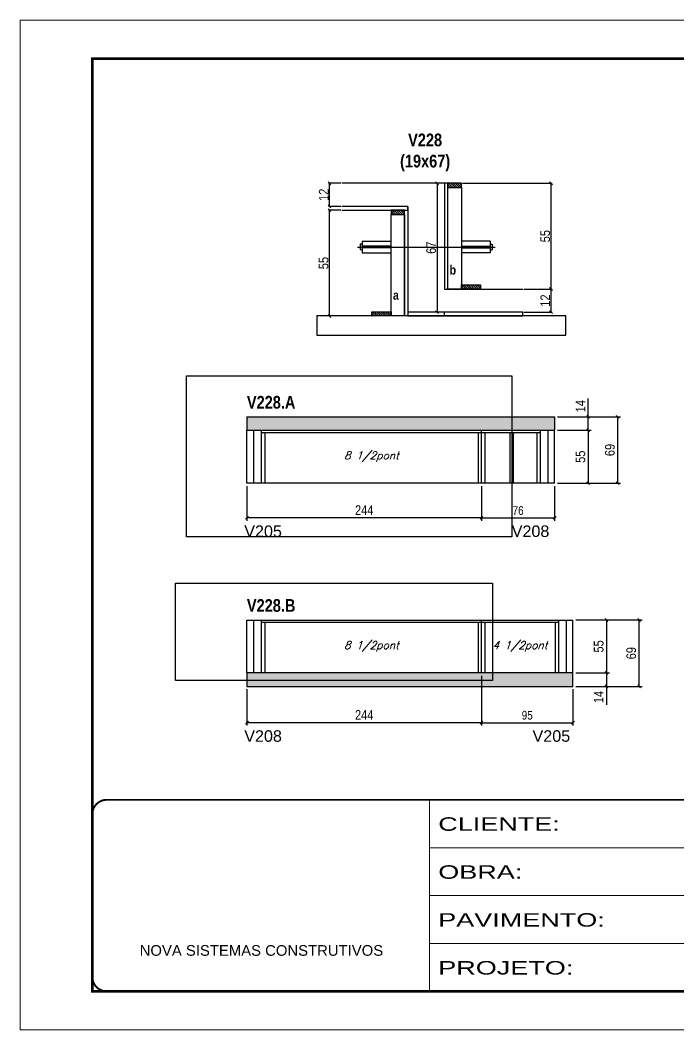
# Model space of a CAD drawing. Extents: x 2603 to 22413, y 1253 to 30260.
# Drawn here: x 5773 to 6458, y 18482 to 19532 of the extents above; entities that cross this region are included whole.
import ezdxf

# ---------------------------------------------------------------- set-up
doc = ezdxf.new("R2010")
doc.units = 0
for name, pattern in [('CONTINUO', [0]), ('DASHED', [0.75, 0.5, -0.25]), ('HIDDEN', [0.375, 0.25, -0.125])]:
    doc.linetypes.add(name, pattern=pattern)
for name, color, linetype in [('5', 5, 'Continuous'), ('barrote', 251, 'Continuous'), ('COTA', 241, 'Continuous'), ('detalhes', 4, 'Continuous'), ('NOMENCLATURA', 7, 'Continuous'), ('Painéis', 200, 'Continuous'), ('SARR_2.2x10', 60, 'Continuous'), ('SARR_2.2x7', 40, 'Continuous'), ('SARR_3.5x7', 81, 'Continuous'), ('TENSOR', 3, 'Continuous'), ('texto', 7, 'Continuous')]:
    doc.layers.add(name, color=color, linetype=linetype)
for name, color, linetype, lineweight in [('CONCRETO', 251, 'Continuous', 25), ('Folhas', 255, 'Continuous', 9), ('SARRAFO DE PRESSAO', 251, 'DASHED', 9)]:
    doc.layers.add(name, color=color, linetype=linetype, lineweight=lineweight)
doc.styles.add('ARIAL', font='arial.ttf')
doc.styles.add('COTA TECNICA', font='techl___.ttf', dxfattribs={"height": 10})
doc.styles.add('COTA TECNICA 2X', font='techl___.ttf', dxfattribs={"height": 10})
doc.styles.add('COTA TECNICA-50', font='techl___.ttf', dxfattribs={"height": 9})
doc.styles.add('Romans', font='romans.shx')
doc.styles.get("Standard").update_dxf_attribs({"font": 'arial.ttf'})
doc.styles.add('TECNICA', font='techb___.ttf', dxfattribs={"height": 10})
doc.styles.add('Tecnologia', font='')
doc.styles.get('Tecnologia').set_extended_font_data('Forgotten Futurist')
doc.dimstyles.new('COTA PAINEL-50', dxfattribs={"dimtxt": 9, "dimasz": 3, "dimexe": 3, "dimexo": 3, "dimgap": 3, "dimtad": 1, "dimdec": 1, "dimzin": 12, "dimdsep": 46, "dimtxsty": 'COTA TECNICA-50', "dimblk1": 'OBLIQUE', "dimblk2": 'OBLIQUE', "dimsah": 1, "dimcen": 0.9, "dimclrd": 4, "dimclre": 4, "dimclrt": 240, "dimadec": 1, "dimazin": 3, "dimtfac": 1, "dimtdec": 1, "dimtmove": 0, "dimatfit": 3, "dimfxl": 1, "dimtolj": 1, "dimtzin": 12, "dimarcsym": 0})
doc.dimstyles.new('PAINEL', dxfattribs={"dimtxt": 10, "dimasz": 3, "dimexe": 3, "dimexo": 3, "dimgap": 3, "dimtad": 1, "dimdec": 1, "dimzin": 12, "dimdsep": 46, "dimtxsty": 'COTA TECNICA', "dimblk1": 'OBLIQUE', "dimblk2": 'OBLIQUE', "dimsah": 1, "dimcen": 0.9, "dimclrd": 4, "dimclre": 4, "dimclrt": 240, "dimadec": 1, "dimazin": 3, "dimtfac": 1, "dimtdec": 1, "dimtmove": 0, "dimatfit": 3, "dimfxl": 1, "dimtolj": 1, "dimtzin": 12, "dimarcsym": 0})
doc.dimstyles.new('SECAO', dxfattribs={"dimscale": 0.333333, "dimtxt": 5, "dimasz": 9, "dimexe": 3, "dimexo": 3, "dimgap": 3, "dimtad": 1, "dimdec": 1, "dimlfac": 0.5, "dimzin": 12, "dimdsep": 46, "dimtxsty": 'COTA TECNICA 2X', "dimblk1": 'OBLIQUE', "dimblk2": 'OBLIQUE', "dimsah": 1, "dimcen": 0.9, "dimclrd": 4, "dimclre": 4, "dimclrt": 240, "dimadec": 1, "dimazin": 3, "dimtfac": 1, "dimtdec": 1, "dimtmove": 0, "dimatfit": 3, "dimfxl": 1, "dimtolj": 1, "dimtzin": 12, "dimarcsym": 0})
pattern_1 = [(50, (-126326.4625, -5371.0305), (5.46554007, -0.47817257), [0.5715, -6.2865]), (355, (-126326.4625, -5371.0305), (-1.05730264, 5.73170536), [0.4572, -5.02921753]), (100.4514447, (-126326.007, -5371.0704), (4.40823741, 5.25353256), [0.48570026, -5.34270734]), (46.1842, (-126326.4625, -5369.5065), (8.13237123, -1.26126984), [0.85725, -9.42975]), (96.6355576, (-126325.785, -5369.612), (7.122124, 7.42278374), [0.7285507, -8.01406824]), (351.184151, (-126326.4625, -5369.5065), (7.122124, 7.42278374), [0.685799, -7.54379196]), (21, (-126325.7005, -5369.8875), (4.54843174, -3.06795595), [0.5715, -6.2865]), (326, (-126325.7005, -5369.8875), (1.85406085, 5.52563898), [0.4572, -5.0292]), (71.451445, (-126325.3214, -5370.143), (6.40249258, 2.45768307), [0.48570026, -5.34269813]), (37.5, (-126326.4625, -5371.0305), (0.092658098, 2.536651166), [0, -4.96824, 0, -5.1054, 0, -5.04825]), (7.5, (-126326.4625, -5371.0305), (2.004589875, 3.005417245), [0, -2.91084, 0, -4.85394, 0, -1.92405]), (327.5, (-126328.1617, -5371.0305), (4.067717855, -0.17186232), [0, -1.905, 0, -5.9436, 0, -7.8867]), (317.5, (-126328.9237, -5371.0305), (4.44387544, 0.76279473), [0, -2.4765, 0, -3.94716, 0, -5.6007])]

# ---------------------------------------------------------------- blocks, each defined once
blk = doc.blocks.new('9999999999')
at = {"color": 30, "linetype": 'CONTINUO'}
for p, q in [((98564.6, 34230.2), (98564.6, 34429.4)), ((98564.6, 34379.6), (99584, 34379.6)), ((98564.6, 34329.8), (99488, 34329.8)), ((98564.6, 34280), (99488, 34280))]:
    blk.add_line(p, q, dxfattribs=at)
at = {"color": 30, "linetype": 'CONTINUO', "const_width": 2}
blk.add_lwpolyline([(99584, 34230.2), (99584, 34414.4, 0.414214), (99569, 34429.4), (98229, 34429.4, 0.414214), (98214, 34414.4), (98214, 34245.2, 0.414214), (98229, 34230.2), (99584, 34230.2)], format="xyb", dxfattribs=at)
at = {"layer": 'Folhas'}
blk.add_lwpolyline([(98139, 34190.2), (99624, 34190.2), (99624, 35240.2), (98139, 35240.2)], close=True, dxfattribs=at)
at = {"layer": 'Folhas', "color": 30, "const_width": 3}
blk.add_lwpolyline([(98214, 34230.2), (99584, 34230.2), (99584, 35200.2), (98214, 35200.2)], close=True, dxfattribs=at)
at = {"color": 7, "linetype": 'Continuous', "ltscale": 5, "style": 'ARIAL'}
blk.add_text('NOVA SISTEMAS CONSTRUTIVOS', height=11.059, dxfattribs=at).set_placement((98263.2, 34267.2))
at = {"layer": 'Folhas', "color": 7, "style": 'Tecnologia', "width": 1.5}
for s, p in [('CLIENTE:', (98573.7, 34397.2)), ('OBRA:', (98573.7, 34347.3)), ('PAVIMENTO:', (98573.7, 34297.5)), ('PROJETO:', (98573.7, 34247.7))]:
    blk.add_text(s, height=14, dxfattribs=at).set_placement(p)
blk = doc.blocks.new('_Oblique')
at = {"color": 0, "linetype": 'ByBlock', "lineweight": -2}
blk.add_line((-0.5, -0.5), (0.5, 0.5), dxfattribs=at)
blk = doc.blocks.new('*D401')
at = {"layer": 'COTA', "color": 4, "lineweight": -2, "transparency": 16777216}
for p, q in [((6106.5, 19334.4), (6093.6, 19334.4)), ((6094.6, 19224.4), (6094.6, 19334.4)), ((6137.6, 19224.4), (6093.6, 19224.4))]:
    blk.add_line(p, q, dxfattribs=at)
at = {"layer": 'Defpoints', "color": 0, "transparency": 16777216}
for p in [(6094.6, 19334.4), (6107.5, 19334.4), (6138.6, 19224.4)]:
    blk.add_point(p, dxfattribs=at)
at = {"layer": 'COTA', "color": 4, "lineweight": -2, "transparency": 16777216, "xscale": 3, "yscale": 3, "zscale": 3}
for p, rotation in [((6094.6, 19334.4), 90), ((6094.6, 19224.4), 270)]:
    blk.add_blockref('_Oblique', p, dxfattribs=dict(at, rotation=rotation))
at = {"layer": 'COTA', "color": 240, "transparency": 16777216, "insert": (6088.5, 19279.4), "char_height": 10, "attachment_point": 5, "rotation": 90, "style": 'COTA TECNICA 2X'}
blk.add_mtext('\\A1;55', dxfattribs=at)
blk = doc.blocks.new('*D2263')
at = {"layer": 'COTA', "color": 4, "lineweight": -2, "transparency": 16777216}
for p, q in [((6106.5, 19362.4), (6093.6, 19362.4)), ((6094.6, 19338.4), (6094.6, 19362.4)), ((6106.5, 19338.4), (6093.6, 19338.4))]:
    blk.add_line(p, q, dxfattribs=at)
at = {"layer": 'Defpoints', "color": 0, "transparency": 16777216}
for p in [(6094.6, 19362.4), (6107.5, 19362.4), (6107.5, 19338.4)]:
    blk.add_point(p, dxfattribs=at)
at = {"layer": 'COTA', "color": 4, "lineweight": -2, "transparency": 16777216, "xscale": 3, "yscale": 3, "zscale": 3}
for p, rotation in [((6094.6, 19362.4), 90), ((6094.6, 19338.4), 270)]:
    blk.add_blockref('_Oblique', p, dxfattribs=dict(at, rotation=rotation))
at = {"layer": 'COTA', "color": 240, "transparency": 16777216, "insert": (6088.6, 19350.4), "char_height": 10, "attachment_point": 5, "rotation": 90, "style": 'COTA TECNICA 2X'}
blk.add_mtext('\\A1;12', dxfattribs=at)
blk = doc.blocks.new('*D2264')
at = {"layer": 'COTA', "color": 4, "lineweight": -2, "transparency": 16777216}
for p, q in [((6296.5, 19252.4), (6326, 19252.4)), ((6325, 19228.4), (6325, 19252.4)), ((6296.5, 19228.4), (6326, 19228.4))]:
    blk.add_line(p, q, dxfattribs=at)
at = {"layer": 'Defpoints', "color": 0, "transparency": 16777216}
for p in [(6295.5, 19252.4), (6325, 19252.4), (6295.5, 19228.4)]:
    blk.add_point(p, dxfattribs=at)
at = {"layer": 'COTA', "color": 4, "lineweight": -2, "transparency": 16777216, "xscale": 3, "yscale": 3, "zscale": 3}
for p, rotation in [((6325, 19252.4), 90), ((6325, 19228.4), 270)]:
    blk.add_blockref('_Oblique', p, dxfattribs=dict(at, rotation=rotation))
at = {"layer": 'COTA', "color": 240, "transparency": 16777216, "insert": (6318.9, 19240.4), "char_height": 10, "attachment_point": 5, "rotation": 90, "style": 'COTA TECNICA 2X'}
blk.add_mtext('\\A1;12', dxfattribs=at)
blk = doc.blocks.new('*D2265')
at = {"layer": 'COTA', "color": 4, "lineweight": -2, "transparency": 16777216}
for p, q in [((6232.8, 19362.4), (6326, 19362.4)), ((6325, 19252.4), (6325, 19362.4)), ((6296.5, 19252.4), (6326, 19252.4))]:
    blk.add_line(p, q, dxfattribs=at)
at = {"layer": 'Defpoints', "color": 0, "transparency": 16777216}
for p in [(6231.8, 19362.4), (6325, 19362.4), (6295.5, 19252.4)]:
    blk.add_point(p, dxfattribs=at)
at = {"layer": 'COTA', "color": 4, "lineweight": -2, "transparency": 16777216, "xscale": 3, "yscale": 3, "zscale": 3}
for p, rotation in [((6325, 19362.4), 90), ((6325, 19252.4), 270)]:
    blk.add_blockref('_Oblique', p, dxfattribs=dict(at, rotation=rotation))
at = {"layer": 'COTA', "color": 240, "transparency": 16777216, "insert": (6318.9, 19307.4), "char_height": 10, "attachment_point": 5, "rotation": 90, "style": 'COTA TECNICA 2X'}
blk.add_mtext('\\A1;55', dxfattribs=at)
blk = doc.blocks.new('*D2266')
at = {"layer": 'COTA', "color": 4, "lineweight": -2, "transparency": 16777216}
for p, q in [((6213.2, 19362.4), (6205.4, 19362.4)), ((6206.4, 19362.4), (6206.4, 19228.4)), ((6213.2, 19228.4), (6205.4, 19228.4))]:
    blk.add_line(p, q, dxfattribs=at)
at = {"layer": 'Defpoints', "color": 0, "transparency": 16777216}
for p in [(6214.2, 19362.4), (6206.4, 19228.4), (6214.2, 19228.4)]:
    blk.add_point(p, dxfattribs=at)
at = {"layer": 'COTA', "color": 4, "lineweight": -2, "transparency": 16777216, "xscale": 3, "yscale": 3, "zscale": 3}
for p, rotation in [((6206.4, 19362.4), 90), ((6206.4, 19228.4), 270)]:
    blk.add_blockref('_Oblique', p, dxfattribs=dict(at, rotation=rotation))
at = {"layer": 'COTA', "color": 240, "transparency": 16777216, "insert": (6200.3, 19295.4), "char_height": 10, "attachment_point": 5, "rotation": 90, "style": 'COTA TECNICA 2X'}
blk.add_mtext('\\A1;67', dxfattribs=at)
blk = doc.blocks.new('*D402')
at = {"layer": 'COTA', "color": 4, "linetype": 'ByBlock', "lineweight": -2, "transparency": 16777216}
for p, q in [((6252.7, 19047.5), (6252.7, 19011.4)), ((6328.7, 19047.5), (6328.7, 19011.4)), ((6252.7, 19014.4), (6328.7, 19014.4))]:
    blk.add_line(p, q, dxfattribs=at)
at = {"layer": 'Defpoints', "color": 0, "linetype": 'ByBlock', "transparency": 16777216}
for p in [(6252.7, 19050.5), (6328.7, 19050.5), (6328.7, 19014.4)]:
    blk.add_point(p, dxfattribs=at)
at = {"layer": 'COTA', "color": 4, "linetype": 'ByBlock', "lineweight": -2, "transparency": 16777216, "xscale": 3, "yscale": 3, "zscale": 3, "rotation": 180}
blk.add_blockref('_Oblique', (6252.7, 19014.4), dxfattribs=at)
at = {"layer": 'COTA', "color": 4, "linetype": 'ByBlock', "lineweight": -2, "transparency": 16777216, "xscale": 3, "yscale": 3, "zscale": 3}
blk.add_blockref('_Oblique', (6328.7, 19014.4), dxfattribs=at)
at = {"layer": 'COTA', "color": 240, "linetype": 'ByBlock', "transparency": 16777216, "insert": (6290.7, 19022), "char_height": 9, "attachment_point": 5, "style": 'COTA TECNICA-50'}
blk.add_mtext('\\A1;76', dxfattribs=at)
blk = doc.blocks.new('*D2268')
at = {"layer": 'COTA', "color": 4, "linetype": 'ByBlock', "lineweight": -2, "transparency": 16777216}
for p, q in [((6008.7, 19047.5), (6008.7, 19011.4)), ((6252.7, 19047.5), (6252.7, 19011.4)), ((6252.7, 19014.4), (6008.7, 19014.4))]:
    blk.add_line(p, q, dxfattribs=at)
at = {"layer": 'Defpoints', "color": 0, "linetype": 'ByBlock', "transparency": 16777216}
for p in [(6008.7, 19050.5), (6252.7, 19050.5), (6008.7, 19014.4)]:
    blk.add_point(p, dxfattribs=at)
at = {"layer": 'COTA', "color": 4, "linetype": 'ByBlock', "lineweight": -2, "transparency": 16777216, "xscale": 3, "yscale": 3, "zscale": 3, "rotation": 180}
blk.add_blockref('_Oblique', (6008.7, 19014.4), dxfattribs=at)
at = {"layer": 'COTA', "color": 4, "linetype": 'ByBlock', "lineweight": -2, "transparency": 16777216, "xscale": 3, "yscale": 3, "zscale": 3}
blk.add_blockref('_Oblique', (6252.7, 19014.4), dxfattribs=at)
at = {"layer": 'COTA', "color": 240, "linetype": 'ByBlock', "transparency": 16777216, "insert": (6130.7, 19022.5), "char_height": 10, "attachment_point": 5, "style": 'COTA TECNICA'}
blk.add_mtext('\\A1;244', dxfattribs=at)
blk = doc.blocks.new('*D2269')
at = {"layer": 'COTA', "color": 4, "linetype": 'ByBlock', "lineweight": -2, "transparency": 16777216}
for p, q in [((6331.7, 19105.5), (6366.6, 19105.5)), ((6363.6, 19105.5), (6363.6, 19050.5)), ((6331.7, 19050.5), (6366.6, 19050.5))]:
    blk.add_line(p, q, dxfattribs=at)
at = {"layer": 'Defpoints', "color": 0, "linetype": 'ByBlock', "transparency": 16777216}
for p in [(6328.7, 19105.5), (6328.7, 19050.5), (6363.6, 19050.5)]:
    blk.add_point(p, dxfattribs=at)
at = {"layer": 'COTA', "color": 4, "linetype": 'ByBlock', "lineweight": -2, "transparency": 16777216, "xscale": 3, "yscale": 3, "zscale": 3}
for p, rotation in [((6363.6, 19105.5), 90), ((6363.6, 19050.5), 270)]:
    blk.add_blockref('_Oblique', p, dxfattribs=dict(at, rotation=rotation))
at = {"layer": 'COTA', "color": 240, "linetype": 'ByBlock', "transparency": 16777216, "insert": (6355.5, 19078), "char_height": 10, "attachment_point": 5, "rotation": 90, "style": 'COTA TECNICA'}
blk.add_mtext('\\A1;55', dxfattribs=at)
blk = doc.blocks.new('*D2270')
at = {"layer": 'COTA', "color": 4, "linetype": 'ByBlock', "lineweight": -2, "transparency": 16777216}
for p, q in [((6363.6, 19119.5), (6363.6, 19138.6)), ((6331.7, 19119.5), (6366.6, 19119.5)), ((6363.6, 19105.5), (6363.6, 19119.5)), ((6331.7, 19105.5), (6366.6, 19105.5))]:
    blk.add_line(p, q, dxfattribs=at)
at = {"layer": 'Defpoints', "color": 0, "linetype": 'ByBlock', "transparency": 16777216}
for p in [(6328.7, 19119.5), (6363.6, 19119.5), (6328.7, 19105.5)]:
    blk.add_point(p, dxfattribs=at)
at = {"layer": 'COTA', "color": 4, "linetype": 'ByBlock', "lineweight": -2, "transparency": 16777216, "xscale": 3, "yscale": 3, "zscale": 3}
for p, rotation in [((6363.6, 19119.5), 90), ((6363.6, 19105.5), 270)]:
    blk.add_blockref('_Oblique', p, dxfattribs=dict(at, rotation=rotation))
at = {"layer": 'COTA', "color": 240, "linetype": 'ByBlock', "transparency": 16777216, "insert": (6355.5, 19130.6), "char_height": 10, "attachment_point": 5, "rotation": 90, "style": 'COTA TECNICA'}
blk.add_mtext('\\A1;14', dxfattribs=at)
blk = doc.blocks.new('*D2245')
at = {"layer": 'COTA', "color": 4, "linetype": 'ByBlock', "lineweight": -2, "transparency": 16777216}
for p, q in [((6331.7, 19119.5), (6397.3, 19119.5)), ((6394.3, 19050.5), (6394.3, 19119.5)), ((6331.7, 19050.5), (6397.3, 19050.5))]:
    blk.add_line(p, q, dxfattribs=at)
at = {"layer": 'Defpoints', "color": 0, "linetype": 'ByBlock', "transparency": 16777216}
for p in [(6328.7, 19119.5), (6394.3, 19119.5), (6328.7, 19050.5)]:
    blk.add_point(p, dxfattribs=at)
at = {"layer": 'COTA', "color": 4, "linetype": 'ByBlock', "lineweight": -2, "transparency": 16777216, "xscale": 3, "yscale": 3, "zscale": 3}
for p, rotation in [((6394.3, 19119.5), 90), ((6394.3, 19050.5), 270)]:
    blk.add_blockref('_Oblique', p, dxfattribs=dict(at, rotation=rotation))
at = {"layer": 'COTA', "color": 240, "linetype": 'ByBlock', "transparency": 16777216, "insert": (6386.2, 19085), "char_height": 10, "attachment_point": 5, "rotation": 90, "style": 'COTA TECNICA'}
blk.add_mtext('\\A1;69', dxfattribs=at)
blk = doc.blocks.new('*D399')
at = {"layer": 'COTA', "color": 4, "linetype": 'ByBlock', "lineweight": -2, "transparency": 16777216}
for p, q in [((6252.7, 18850.2), (6252.7, 18798.4)), ((6347.7, 18836.2), (6347.7, 18798.4)), ((6252.7, 18801.4), (6347.7, 18801.4))]:
    blk.add_line(p, q, dxfattribs=at)
at = {"layer": 'Defpoints', "color": 0, "linetype": 'ByBlock', "transparency": 16777216}
for p in [(6252.7, 18853.2), (6347.7, 18839.2), (6347.7, 18801.4)]:
    blk.add_point(p, dxfattribs=at)
at = {"layer": 'COTA', "color": 4, "linetype": 'ByBlock', "lineweight": -2, "transparency": 16777216, "xscale": 3, "yscale": 3, "zscale": 3, "rotation": 180}
blk.add_blockref('_Oblique', (6252.7, 18801.4), dxfattribs=at)
at = {"layer": 'COTA', "color": 4, "linetype": 'ByBlock', "lineweight": -2, "transparency": 16777216, "xscale": 3, "yscale": 3, "zscale": 3}
blk.add_blockref('_Oblique', (6347.7, 18801.4), dxfattribs=at)
at = {"layer": 'COTA', "color": 240, "linetype": 'ByBlock', "transparency": 16777216, "insert": (6300.2, 18809.1), "char_height": 9, "attachment_point": 5, "style": 'COTA TECNICA-50'}
blk.add_mtext('\\A1;95', dxfattribs=at)
blk = doc.blocks.new('*D2246')
at = {"layer": 'COTA', "color": 4, "linetype": 'ByBlock', "lineweight": -2, "transparency": 16777216}
for p, q in [((6252.7, 18850.2), (6252.7, 18798.4)), ((6008.7, 18836.2), (6008.7, 18798.4)), ((6252.7, 18801.4), (6008.7, 18801.4))]:
    blk.add_line(p, q, dxfattribs=at)
at = {"layer": 'Defpoints', "color": 0, "linetype": 'ByBlock', "transparency": 16777216}
for p in [(6252.7, 18853.2), (6008.7, 18839.2), (6008.7, 18801.4)]:
    blk.add_point(p, dxfattribs=at)
at = {"layer": 'COTA', "color": 4, "linetype": 'ByBlock', "lineweight": -2, "transparency": 16777216, "xscale": 3, "yscale": 3, "zscale": 3, "rotation": 180}
blk.add_blockref('_Oblique', (6008.7, 18801.4), dxfattribs=at)
at = {"layer": 'COTA', "color": 4, "linetype": 'ByBlock', "lineweight": -2, "transparency": 16777216, "xscale": 3, "yscale": 3, "zscale": 3}
blk.add_blockref('_Oblique', (6252.7, 18801.4), dxfattribs=at)
at = {"layer": 'COTA', "color": 240, "linetype": 'ByBlock', "transparency": 16777216, "insert": (6130.7, 18809.5), "char_height": 10, "attachment_point": 5, "style": 'COTA TECNICA'}
blk.add_mtext('\\A1;244', dxfattribs=at)
blk = doc.blocks.new('*D2247')
at = {"layer": 'COTA', "color": 4, "linetype": 'ByBlock', "lineweight": -2, "transparency": 16777216}
for p, q in [((6350.7, 18908.2), (6385.6, 18908.2)), ((6382.6, 18908.2), (6382.6, 18853.2)), ((6350.7, 18853.2), (6385.6, 18853.2))]:
    blk.add_line(p, q, dxfattribs=at)
at = {"layer": 'Defpoints', "color": 0, "linetype": 'ByBlock', "transparency": 16777216}
for p in [(6347.7, 18908.2), (6347.7, 18853.2), (6382.6, 18853.2)]:
    blk.add_point(p, dxfattribs=at)
at = {"layer": 'COTA', "color": 4, "linetype": 'ByBlock', "lineweight": -2, "transparency": 16777216, "xscale": 3, "yscale": 3, "zscale": 3}
for p, rotation in [((6382.6, 18908.2), 90), ((6382.6, 18853.2), 270)]:
    blk.add_blockref('_Oblique', p, dxfattribs=dict(at, rotation=rotation))
at = {"layer": 'COTA', "color": 240, "linetype": 'ByBlock', "transparency": 16777216, "insert": (6374.5, 18880.7), "char_height": 10, "attachment_point": 5, "rotation": 90, "style": 'COTA TECNICA'}
blk.add_mtext('\\A1;55', dxfattribs=at)
blk = doc.blocks.new('*D2248')
at = {"layer": 'COTA', "color": 4, "linetype": 'ByBlock', "lineweight": -2, "transparency": 16777216}
for p, q in [((6350.7, 18853.2), (6385.6, 18853.2)), ((6382.6, 18853.2), (6382.6, 18839.2)), ((6350.7, 18839.2), (6385.6, 18839.2)), ((6382.6, 18839.2), (6382.6, 18820.1))]:
    blk.add_line(p, q, dxfattribs=at)
at = {"layer": 'Defpoints', "color": 0, "linetype": 'ByBlock', "transparency": 16777216}
for p in [(6347.7, 18853.2), (6347.7, 18839.2), (6382.6, 18839.2)]:
    blk.add_point(p, dxfattribs=at)
at = {"layer": 'COTA', "color": 4, "linetype": 'ByBlock', "lineweight": -2, "transparency": 16777216, "xscale": 3, "yscale": 3, "zscale": 3}
for p, rotation in [((6382.6, 18853.2), 90), ((6382.6, 18839.2), 270)]:
    blk.add_blockref('_Oblique', p, dxfattribs=dict(at, rotation=rotation))
at = {"layer": 'COTA', "color": 240, "linetype": 'ByBlock', "transparency": 16777216, "insert": (6374.5, 18828.1), "char_height": 10, "attachment_point": 5, "rotation": 90, "style": 'COTA TECNICA'}
blk.add_mtext('\\A1;14', dxfattribs=at)
blk = doc.blocks.new('*D2249')
at = {"layer": 'COTA', "color": 4, "linetype": 'ByBlock', "lineweight": -2, "transparency": 16777216}
for p, q in [((6350.7, 18908.2), (6419.6, 18908.2)), ((6416.6, 18839.2), (6416.6, 18908.2)), ((6350.7, 18839.2), (6419.6, 18839.2))]:
    blk.add_line(p, q, dxfattribs=at)
at = {"layer": 'Defpoints', "color": 0, "linetype": 'ByBlock', "transparency": 16777216}
for p in [(6347.7, 18908.2), (6416.6, 18908.2), (6347.7, 18839.2)]:
    blk.add_point(p, dxfattribs=at)
at = {"layer": 'COTA', "color": 4, "linetype": 'ByBlock', "lineweight": -2, "transparency": 16777216, "xscale": 3, "yscale": 3, "zscale": 3}
for p, rotation in [((6416.6, 18908.2), 90), ((6416.6, 18839.2), 270)]:
    blk.add_blockref('_Oblique', p, dxfattribs=dict(at, rotation=rotation))
at = {"layer": 'COTA', "color": 240, "linetype": 'ByBlock', "transparency": 16777216, "insert": (6408.4, 18873.7), "char_height": 10, "attachment_point": 5, "rotation": 90, "style": 'COTA TECNICA'}
blk.add_mtext('\\A1;69', dxfattribs=at)

msp = doc.modelspace()

# ---------------------------------------------------------------- hatches: boundary and pattern name
at = {"layer": 'COTA', "linetype": 'ByBlock'}
h = msp.add_hatch(dxfattribs=at)
h.set_pattern_fill('AR-CONC', color=256, scale=0.03)
h.set_pattern_definition(pattern_1)
h.paths.add_polyline_path([(6328.69, 19105.51), (6328.69, 19119.51), (6008.69, 19119.51), (6008.69, 19105.51)])
h = msp.add_hatch(dxfattribs=at)
h.set_pattern_fill('AR-CONC', color=256, scale=0.03)
h.set_pattern_definition(pattern_1)
h.paths.add_polyline_path([(6347.69, 18839.19), (6347.69, 18853.19), (6008.69, 18853.19), (6008.69, 18839.19)])
at = {"layer": 'SARR_2.2x10'}
h = msp.add_hatch(dxfattribs=at)
h.set_pattern_fill('ANSI31', color=256, scale=0.5, angle=90)
h.set_pattern_definition([(135, (39425.2973, -104259.7916), (-1.122532015, -1.122532015), [])])
h.paths.add_polyline_path([(6231.76, 19256.78), (6231.76, 19252.38), (6251.76, 19252.38), (6251.76, 19256.78)])
h = msp.add_hatch(dxfattribs=at)
h.set_pattern_fill('ANSI31', color=256, scale=0.5, angle=90)
h.set_pattern_definition([(135, (39332.0973, -104287.7916), (-1.122532015, -1.122532015), [])])
h.paths.add_polyline_path([(6138.56, 19228.78), (6138.56, 19224.38), (6158.56, 19224.38), (6158.56, 19228.78)])
at = {"layer": 'SARR_2.2x7'}
h = msp.add_hatch(dxfattribs=at)
h.set_pattern_fill('ANSI31', color=256, scale=0.5, angle=90)
h.set_pattern_definition([(135, (39324.0973, -104154.1916), (-1.122532015, -1.122532015), [])])
h.paths.add_polyline_path([(6217.76, 19362.38), (6217.76, 19357.98), (6231.76, 19357.98), (6231.76, 19362.38)])
h = msp.add_hatch(dxfattribs=at)
h.set_pattern_fill('ANSI31', color=256, scale=0.5, angle=90)
h.set_pattern_definition([(135, (39264.8973, -104182.1916), (-1.122532015, -1.122532015), [])])
h.paths.add_polyline_path([(6158.56, 19334.38), (6158.56, 19329.98), (6172.56, 19329.98), (6172.56, 19334.38)])

# ---------------------------------------------------------------- linework, layer by layer
at = {"ltscale": 3}
for p, q in [((6126.56, 19299.1), (6126.56, 19293.1)), ((6128.56, 19299.1), (6126.56, 19299.1)), ((6128.56, 19302.1), (6128.56, 19290.1)), ((6128.56, 19302.1), (6158.56, 19302.1)), ((6261.76, 19302.1), (6231.76, 19302.1)), ((6261.76, 19302.1), (6261.76, 19290.1)), ((6261.76, 19299.1), (6263.76, 19299.1)), ((6263.76, 19299.1), (6263.76, 19293.1)), ((6128.56, 19293.1), (6126.56, 19293.1)), ((6158.56, 19297.1), (6128.56, 19297.1)), ((6158.56, 19295.1), (6128.56, 19295.1)), ((6128.56, 19290.1), (6158.56, 19290.1)), ((6231.76, 19297.1), (6261.76, 19297.1)), ((6231.76, 19295.1), (6261.76, 19295.1)), ((6261.76, 19290.1), (6231.76, 19290.1)), ((6261.76, 19293.1), (6263.76, 19293.1))]:
    msp.add_line(p, q, dxfattribs=at)
at = {"layer": 'barrote', "elevation": 0}
msp.add_lwpolyline([(6081.48, 19204.38), (6340.34, 19204.38), (6340.34, 19224.38), (6081.48, 19224.38)], close=True, dxfattribs=at)
at = {"layer": 'CONCRETO', "linetype": 'Continuous'}
for p, q in [((6214.16, 19362.38), (6107.46, 19362.38)), ((6214.16, 19362.38), (6214.16, 19252.38)), ((6176.16, 19338.38), (6176.16, 19228.38)), ((6214.16, 19252.38), (6295.48, 19252.38))]:
    msp.add_line(p, q, dxfattribs=at)
at = {"layer": 'COTA', "linetype": 'ByBlock'}
for p, q in [((6008.69, 19119.51), (6008.69, 19105.51)), ((6008.69, 19119.51), (6328.69, 19119.51)), ((6328.69, 19119.51), (6328.69, 19105.51)), ((6008.69, 18853.19), (6008.69, 18839.19)), ((6347.69, 18839.19), (6347.69, 18853.19)), ((6008.69, 18839.19), (6347.69, 18839.19))]:
    msp.add_line(p, q, dxfattribs=at)
at = {"layer": 'COTA'}
for points in [[(5945.89, 19162.07), (6284.06, 19162.07), (6284.06, 18994.53), (5945.89, 18994.53)], [(5934.63, 18946.41), (6264.01, 18946.41), (6264.01, 18845.27), (5934.63, 18845.27)]]:
    msp.add_lwpolyline(points, close=True, dxfattribs=at)
at = {"layer": 'Painéis', "linetype": 'Continuous'}
for p, q in [((6214.16, 19224.38), (6214.16, 19228.38)), ((6008.69, 19050.51), (6008.69, 19105.51)), ((6008.69, 19105.51), (6328.69, 19105.51)), ((6252.69, 19050.51), (6252.69, 19105.51)), ((6328.69, 19050.51), (6328.69, 19105.51)), ((6328.69, 19050.51), (6008.69, 19050.51)), ((6008.69, 18853.19), (6008.69, 18908.19)), ((6008.69, 18908.19), (6347.69, 18908.19)), ((6252.69, 18853.19), (6252.69, 18908.19)), ((6347.69, 18853.19), (6347.69, 18908.19)), ((6347.69, 18853.19), (6008.69, 18853.19))]:
    msp.add_line(p, q, dxfattribs=at)
for points in [[(6217.76, 19252.38), (6217.76, 19362.38), (6214.16, 19362.38), (6214.16, 19252.38)], [(6295.48, 19228.38), (6176.16, 19228.38), (6176.16, 19224.38), (6295.48, 19224.38)]]:
    msp.add_lwpolyline(points, close=True, dxfattribs=at)
msp.add_lwpolyline([(6107.46, 19334.38), (6176.16, 19334.38), (6176.16, 19338.38), (6107.46, 19338.38)], dxfattribs=at)
at = {"layer": 'Painéis', "linetype": 'Continuous', "elevation": 0}
msp.add_lwpolyline([(6172.56, 19224.38), (6172.56, 19334.38), (6176.16, 19334.38), (6176.16, 19224.38)], close=True, dxfattribs=at)
at = {"layer": 'SARR_2.2x10'}
msp.add_lwpolyline([(6231.76, 19256.78), (6251.76, 19256.78), (6251.76, 19252.38), (6231.76, 19252.38)], close=True, dxfattribs=at)
at = {"layer": 'SARR_2.2x10', "elevation": 0}
msp.add_lwpolyline([(6138.56, 19228.78), (6158.56, 19228.78), (6158.56, 19224.38), (6138.56, 19224.38)], close=True, dxfattribs=at)
at = {"layer": 'SARR_2.2x7', "linetype": 'Continuous'}
for p, q in [((6015.69, 19105.51), (6015.69, 19050.51)), ((6023.69, 19103.31), (6252.69, 19103.31)), ((6252.69, 19103.31), (6313.69, 19103.31)), ((6321.69, 19105.51), (6321.69, 19050.51)), ((6015.69, 18908.19), (6015.69, 18853.19)), ((6023.69, 18905.99), (6252.69, 18905.99)), ((6252.69, 18905.99), (6332.69, 18905.99)), ((6340.69, 18908.19), (6340.69, 18853.19))]:
    msp.add_line(p, q, dxfattribs=at)
at = {"layer": 'SARR_2.2x7', "elevation": 0}
msp.add_lwpolyline([(6231.76, 19362.38), (6217.76, 19362.38), (6217.76, 19357.98), (6231.76, 19357.98)], close=True, dxfattribs=at)
at = {"layer": 'SARR_2.2x7'}
msp.add_lwpolyline([(6172.56, 19334.38), (6158.56, 19334.38), (6158.56, 19329.98), (6172.56, 19329.98)], close=True, dxfattribs=at)
at = {"layer": 'SARR_3.5x7'}
for p, q in [((6023.69, 19105.51), (6023.69, 19050.51)), ((6027.19, 19103.31), (6027.19, 19050.51)), ((6249.19, 19103.31), (6249.19, 19050.51)), ((6256.19, 19103.31), (6256.19, 19050.51)), ((6282, 19103.31), (6282, 19050.51)), ((6285.5, 19103.31), (6285.5, 19050.51)), ((6310.19, 19103.31), (6310.19, 19050.51)), ((6313.69, 19105.51), (6313.69, 19050.51)), ((6023.69, 18908.19), (6023.69, 18853.19)), ((6027.19, 18905.99), (6027.19, 18853.19)), ((6249.19, 18905.99), (6249.19, 18853.19)), ((6256.19, 18905.99), (6256.19, 18853.19)), ((6329.19, 18905.99), (6329.19, 18853.19)), ((6332.69, 18908.19), (6332.69, 18853.19))]:
    msp.add_line(p, q, dxfattribs=at)
msp.add_lwpolyline([(6217.76, 19357.98), (6231.76, 19357.98), (6231.76, 19252.38), (6217.76, 19252.38)], close=True, dxfattribs=at)
at = {"layer": 'SARR_3.5x7', "elevation": 0}
msp.add_lwpolyline([(6158.56, 19329.98), (6172.56, 19329.98), (6172.56, 19224.38), (6158.56, 19224.38)], close=True, dxfattribs=at)
at = {"layer": 'TENSOR', "linetype": 'HIDDEN', "ltscale": 0.5}
msp.add_line((6123.56, 19296.1), (6266.76, 19296.1), dxfattribs=at)

# ---------------------------------------------------------------- block references
at = {"layer": 'SARRAFO DE PRESSAO', "color": 6, "linetype": 'ByBlock'}
msp.add_blockref('9999999999', (-92366.01, -15708.21), dxfattribs=at)

# ---------------------------------------------------------------- texts
at = {"layer": '5', "linetype": 'Continuous'}
for s, p in [('V205', (6005.95, 18994.53)), ('V208', (6284.06, 18994.53)), ('V208', (6005.95, 18781.54)), ('V205', (6305.7, 18781.54))]:
    msp.add_text(s, height=12, rotation=359.99996, dxfattribs=at).set_placement(p)
at = {"layer": 'detalhes', "style": 'TECNICA'}
for s, p in [('b', (6219.48, 19267.48)), ('a', (6160.54, 19241.27))]:
    msp.add_text(s, height=9.6, dxfattribs=at).set_placement(p)
at = {"layer": 'NOMENCLATURA', "style": 'TECNICA'}
for s, p in [('V228.A', (6008.69, 19128.03)), ('V228.B', (6008.69, 18916.71))]:
    msp.add_text(s, height=13.2, dxfattribs=at).set_placement(p)
at = {"layer": 'NOMENCLATURA', "insert": (6194.01, 19414.07), "char_height": 13.2, "attachment_point": 2, "style": 'TECNICA'}
msp.add_mtext_dynamic_manual_height_columns('V228\\P(19x67)', width=300.2766, gutter_width=1, heights=[0], dxfattribs=at)
at = {"layer": 'texto', "color": 2, "char_height": 8, "attachment_point": 5, "style": 'Romans'}
for s, insert in [('{\\Q19;\\C256;8 1/2pont}', (6138.19, 19078.01)), ('{\\Q19;\\C256;8 1/2pont}', (6138.19, 18880.69)), ('{\\Q19;\\C256;4 1/2pont}', (6292.69, 18880.69))]:
    msp.add_mtext(s, dxfattribs=dict(at, insert=insert))

# ---------------------------------------------------------------- dimensions: what is measured, and where the dimension line sits
at = {"layer": 'COTA'}
for base, p1, p2, picture, middle in [((6094.65, 19362.38), (6107.46, 19338.38), (6107.46, 19362.38), '*D2263', (6088.59, 19350.38)), ((6206.37, 19228.38), (6214.16, 19362.38), (6214.16, 19228.38), '*D2266', (6200.27, 19295.38)), ((6324.98, 19362.38), (6295.48, 19252.38), (6231.76, 19362.38), '*D2265', (6318.87, 19307.38)), ((6094.65, 19334.38), (6138.56, 19224.38), (6107.46, 19334.38), '*D401', (6088.54, 19279.38)), ((6324.98, 19252.38), (6295.48, 19228.38), (6295.48, 19252.38), '*D2264', (6318.93, 19240.38))]:
    dim = msp.add_linear_dim(base=base, p1=p1, p2=p2, angle=90, dimstyle='SECAO', dxfattribs=at)
    dim.commit()
    dim.dimension.update_dxf_attribs({"geometry": picture, "text_midpoint": middle})
at = {"layer": 'COTA', "linetype": 'ByBlock'}
for base, p1, p2, angle, picture, middle in [((6363.6, 19119.51), (6328.69, 19105.51), (6328.69, 19119.51), 90, '*D2270', (6355.53, 19130.57)), ((6394.31, 19119.51), (6328.69, 19050.51), (6328.69, 19119.51), 90, '*D2245', (6386.18, 19085.01)), ((6363.6, 19050.51), (6328.69, 19105.51), (6328.69, 19050.51), 90, '*D2269', (6355.49, 19078.01)), ((6008.69, 19014.42), (6252.69, 19050.51), (6008.69, 19050.51), 180, '*D2268', (6130.69, 19022.5)), ((6382.6, 18853.19), (6347.69, 18908.19), (6347.69, 18853.19), 90, '*D2247', (6374.49, 18880.69)), ((6416.57, 18908.19), (6347.69, 18839.19), (6347.69, 18908.19), 90, '*D2249', (6408.44, 18873.69)), ((6008.69, 18801.44), (6252.69, 18853.19), (6008.69, 18839.19), 180, '*D2246', (6130.69, 18809.51)), ((6382.6, 18839.19), (6347.69, 18853.19), (6347.69, 18839.19), 90, '*D2248', (6374.53, 18828.14))]:
    dim = msp.add_linear_dim(base=base, p1=p1, p2=p2, angle=angle, dimstyle='PAINEL', dxfattribs=at)
    dim.commit()
    dim.dimension.update_dxf_attribs({"geometry": picture, "text_midpoint": middle})
for base, p1, p2, picture, middle in [((6328.69, 19014.42), (6252.69, 19050.51), (6328.69, 19050.51), '*D402', (6290.69, 19022.02)), ((6347.69, 18801.44), (6252.69, 18853.19), (6347.69, 18839.19), '*D399', (6300.19, 18809.06))]:
    dim = msp.add_linear_dim(base=base, p1=p1, p2=p2, angle=180, dimstyle='COTA PAINEL-50', override={"dimarcsym": 1}, dxfattribs=at)
    dim.commit()
    dim.dimension.update_dxf_attribs({"geometry": picture, "text_midpoint": middle})

doc.saveas('drawing.dxf')
